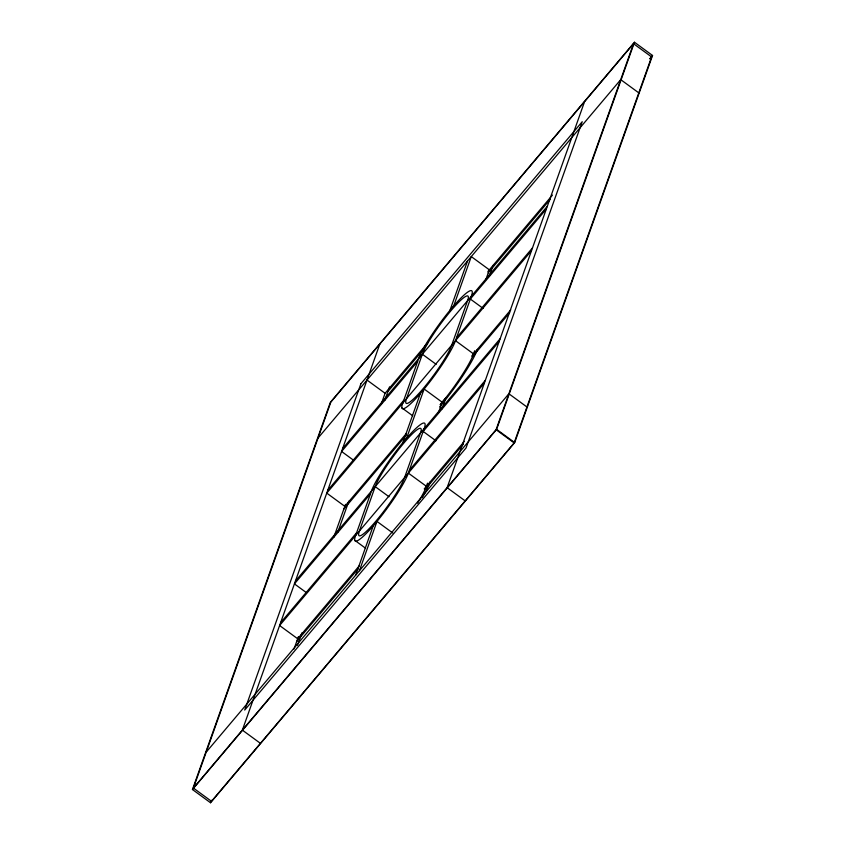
<?xml version="1.0" encoding="UTF-8"?>
<svg xmlns="http://www.w3.org/2000/svg" width="845" height="845" viewBox="0 0 845 845"><rect width="100%" height="100%" fill="white"/><g stroke="black" fill="none" stroke-linecap="round" stroke-linejoin="round"><path stroke-width="1.27" d="M192.459 789.526L330.31 402.41L634.468 42.25L652.541 55.474L514.689 442.59L210.532 802.75L192.459 789.526L496.628 429.366L634.468 42.25M193.41 788.079L330.86 402.072L633.518 43.697L651.59 56.921L514.14 442.928L211.482 801.303L193.41 788.079L496.068 429.704L633.518 43.697M210.532 802.75L211.408 800.268M379.806 344.105L242.357 730.122L260.429 743.346M294.007 649.044L298.422 636.634M333.796 537.304L345.52 504.37M381.095 404.459L385.077 393.284L428.415 341.971M297.535 645.263L301.95 632.831M337.778 532.223L348.837 501.169M384.665 400.551L389.534 386.883M355.629 535.508L371.441 491.093A45.334 6.528 -53.8 0 1 404.723 440.425A45.334 6.528 -53.8 0 1 424.201 428.626M402.78 403.097L418.592 358.681A45.334 6.528 -53.8 0 1 451.874 308.013A45.334 6.528 -53.8 0 1 471.352 296.215L455.487 340.672A45.334 6.528 -53.8 0 1 422.204 391.351A45.334 6.528 -53.8 0 1 402.727 403.149M406.54 398.639L422.352 354.224A38.859 5.598 -53.8 0 1 450.892 310.791A38.859 5.598 -53.8 0 1 467.581 300.683M355.661 575.181L373.205 525.886M420.356 393.474L402.801 442.759L406.572 438.301L424.127 389.006L442.199 402.241L438.249 413.332M467.507 261.052L449.952 310.347L453.723 305.89L471.278 256.595L489.339 269.819L485.833 279.684M359.421 570.713L376.976 521.428L392.914 533.089M404.575 477.552L420.387 433.136M451.726 345.14L467.538 300.725M355.587 535.561A45.334 6.528 -53.8 0 0 375.053 523.763A45.334 6.528 -53.8 0 0 408.388 473.031L424.148 428.679M442.009 408.874L445.959 397.784L440.308 404.47M489.16 276.452L493.11 265.362M427.528 483.171L425.415 489.097L463.43 444.09M474.679 350.749L472.577 356.674L509.736 312.661M584.571 101.653L447.121 487.66L465.194 500.895M318.058 438.016L620.726 79.641L638.788 92.865M649.995 58.495L652.541 55.474M649.9 58.918L651.59 56.921M487.882 271.551L552.461 195.089M387.855 391.594L423.567 349.312M488.178 272.808L550.243 199.325M342.563 448.706L547.328 206.243M417.61 361.449L341.581 451.473L353.273 460.029M546.345 209.011L470.316 299.035L483.076 308.372M327.733 490.353L403.762 400.329M456.48 337.916L532.498 247.891M531.516 250.659L326.751 493.11L344.823 506.335L406.487 433.327M471.679 356.136L510.729 309.893M343.83 509.112L406.339 435.09M295.412 581.117L500.177 338.665M370.459 493.86L294.43 583.884L306.122 592.44M499.194 341.422L423.165 431.446L435.925 440.784M280.582 622.765L356.611 532.741M409.329 470.327L485.347 380.303M484.365 383.07L279.6 625.522L297.672 638.757L359.336 565.738M424.232 488.906L464.423 441.301M296.679 641.535L358.343 568.516M206.212 752.135L508.87 393.759L526.942 406.984M455.487 340.672L473.559 353.907A45.334 6.528 -53.8 0 1 440.277 404.575M422.352 354.224L436.178 364.343M496.628 429.366L514.689 442.59M496.068 429.704L514.14 442.928M367.005 380.06L385.077 393.284M402.062 408.008L412.687 415.782M408.336 473.094L426.408 486.319A45.334 6.528 -53.8 0 1 419.469 500.177M389.027 496.754L375.201 486.635L359.389 531.051A38.859 5.598 -53.8 0 0 376.046 520.985A38.859 5.598 -53.8 0 0 404.618 477.499M354.911 540.42L365.536 548.204M477.372 349.386A51.809 7.468 -53.8 0 1 439.675 406.889M430.221 481.808A51.809 7.468 -53.8 0 1 422.236 497.716M451.769 345.087A38.859 5.598 -53.8 0 1 423.197 388.563A38.859 5.598 -53.8 0 1 406.508 398.682M418.866 501.18A45.334 6.528 -53.8 0 1 417.61 503.24M375.169 486.688A38.859 5.598 -53.8 0 1 403.741 443.202A38.859 5.598 -53.8 0 1 420.43 433.094M360.889 383.778L244.701 710.064L466.039 447.998L582.226 121.712L360.889 383.778"/></g></svg>
